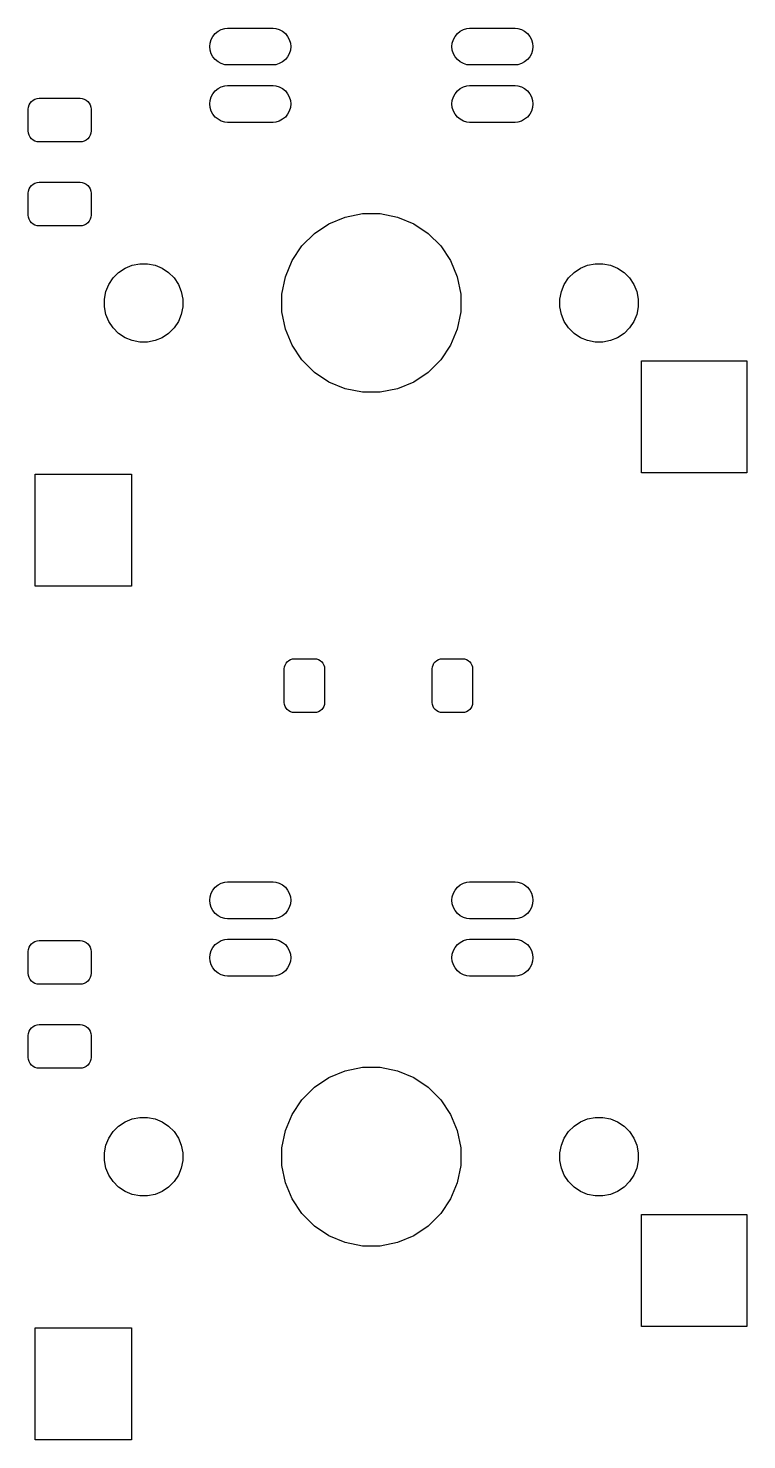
# Model space of a CAD drawing. Extents: x 100 to 259, y -126 to -47.
# Drawn here: x 223.33 to 239.36, y -84.9 to -53.4 of the extents above; entities that cross this region are included whole.
import ezdxf

# ---------------------------------------------------------------- set-up
doc = ezdxf.new("R2010")
doc.units = 0
doc.layers.add('BLACK', color=7, linetype='CONTINUOUS')

msp = doc.modelspace()

# ---------------------------------------------------------------- linework, layer by layer
at = {"layer": 'BLACK', "linetype": 'CONTINUOUS'}
for p, q in [((227.449, -53.5824), (227.5, -53.5199)), ((227.5, -53.5199), (227.562, -53.4687)), ((227.562, -53.4687), (227.634, -53.4306)), ((227.634, -53.4306), (227.711, -53.4072)), ((227.711, -53.4072), (227.771, -53.4012)), ((227.771, -53.4012), (228.791, -53.4012)), ((228.791, -53.4012), (228.852, -53.4072)), ((228.852, -53.4072), (228.929, -53.4306)), ((228.929, -53.4306), (229, -53.4687)), ((229, -53.4687), (229.063, -53.5199)), ((229.063, -53.5199), (229.114, -53.5824)), ((232.849, -53.5824), (232.9, -53.5199)), ((232.9, -53.5199), (232.962, -53.4687)), ((232.962, -53.4687), (233.034, -53.4306)), ((233.034, -53.4306), (233.111, -53.4072)), ((233.111, -53.4072), (233.171, -53.4012)), ((233.171, -53.4012), (234.191, -53.4012)), ((234.191, -53.4012), (234.252, -53.4072)), ((234.252, -53.4072), (234.329, -53.4306)), ((234.329, -53.4306), (234.4, -53.4687)), ((234.4, -53.4687), (234.463, -53.5199)), ((234.463, -53.5199), (234.514, -53.5824)), ((227.379, -53.8112), (227.387, -53.7309)), ((227.387, -53.8916), (227.379, -53.8112)), ((227.387, -53.7309), (227.411, -53.6536)), ((227.411, -53.6536), (227.449, -53.5824)), ((229.114, -53.5824), (229.152, -53.6536)), ((229.152, -53.6536), (229.175, -53.7309)), ((229.175, -53.7309), (229.183, -53.8112)), ((229.183, -53.8112), (229.175, -53.8916)), ((232.779, -53.8112), (232.787, -53.7309)), ((232.787, -53.8916), (232.779, -53.8112)), ((232.787, -53.7309), (232.811, -53.6536)), ((232.811, -53.6536), (232.849, -53.5824)), ((234.514, -53.5824), (234.552, -53.6536)), ((234.552, -53.6536), (234.575, -53.7309)), ((234.575, -53.7309), (234.583, -53.8112)), ((234.583, -53.8112), (234.575, -53.8916)), ((227.411, -53.9689), (227.387, -53.8916)), ((227.449, -54.0401), (227.411, -53.9689)), ((227.5, -54.1026), (227.449, -54.0401)), ((227.562, -54.1538), (227.5, -54.1026)), ((227.634, -54.1919), (227.562, -54.1538)), ((229, -54.1538), (228.929, -54.1919)), ((229.063, -54.1026), (229, -54.1538)), ((229.114, -54.0401), (229.063, -54.1026)), ((229.152, -53.9689), (229.114, -54.0401)), ((229.175, -53.8916), (229.152, -53.9689)), ((232.811, -53.9689), (232.787, -53.8916)), ((232.849, -54.0401), (232.811, -53.9689)), ((232.9, -54.1026), (232.849, -54.0401)), ((232.962, -54.1538), (232.9, -54.1026)), ((233.034, -54.1919), (232.962, -54.1538)), ((234.4, -54.1538), (234.329, -54.1919)), ((234.463, -54.1026), (234.4, -54.1538)), ((234.514, -54.0401), (234.463, -54.1026)), ((234.552, -53.9689), (234.514, -54.0401)), ((234.575, -53.8916), (234.552, -53.9689)), ((227.711, -54.2153), (227.634, -54.1919)), ((227.771, -54.2212), (227.711, -54.2153)), ((228.791, -54.2212), (227.771, -54.2212)), ((228.852, -54.2153), (228.791, -54.2212)), ((228.929, -54.1919), (228.852, -54.2153)), ((233.111, -54.2153), (233.034, -54.1919)), ((233.171, -54.2212), (233.111, -54.2153)), ((234.191, -54.2212), (233.171, -54.2212)), ((234.252, -54.2153), (234.191, -54.2212)), ((234.329, -54.1919), (234.252, -54.2153)), ((227.449, -54.8624), (227.5, -54.7999)), ((227.5, -54.7999), (227.562, -54.7487)), ((227.562, -54.7487), (227.634, -54.7106)), ((227.634, -54.7106), (227.711, -54.6872)), ((227.711, -54.6872), (227.771, -54.6812)), ((227.771, -54.6812), (228.791, -54.6812)), ((228.791, -54.6812), (228.852, -54.6872)), ((228.852, -54.6872), (228.929, -54.7106)), ((228.929, -54.7106), (229, -54.7487)), ((229, -54.7487), (229.063, -54.7999)), ((229.063, -54.7999), (229.114, -54.8624)), ((232.849, -54.8624), (232.9, -54.7999)), ((232.9, -54.7999), (232.962, -54.7487)), ((232.962, -54.7487), (233.034, -54.7106)), ((233.034, -54.7106), (233.111, -54.6872)), ((233.111, -54.6872), (233.171, -54.6812)), ((233.171, -54.6812), (234.191, -54.6812)), ((234.191, -54.6812), (234.252, -54.6872)), ((234.252, -54.6872), (234.329, -54.7106)), ((234.329, -54.7106), (234.4, -54.7487)), ((234.4, -54.7487), (234.463, -54.7999)), ((234.463, -54.7999), (234.514, -54.8624)), ((223.333, -55.1592), (223.347, -55.1135)), ((223.347, -55.1135), (223.369, -55.0713)), ((223.369, -55.0713), (223.399, -55.0344)), ((223.399, -55.0344), (223.436, -55.0041)), ((223.436, -55.0041), (223.478, -54.9816)), ((223.478, -54.9816), (223.524, -54.9677)), ((223.524, -54.9677), (223.572, -54.963)), ((223.572, -54.963), (224.484, -54.963)), ((224.484, -54.963), (224.532, -54.9677)), ((224.532, -54.9677), (224.578, -54.9816)), ((224.578, -54.9816), (224.62, -55.0041)), ((224.62, -55.0041), (224.657, -55.0344)), ((224.657, -55.0344), (224.687, -55.0713)), ((224.687, -55.0713), (224.709, -55.1135)), ((224.709, -55.1135), (224.723, -55.1592)), ((227.379, -55.0912), (227.387, -55.0109)), ((227.387, -55.1716), (227.379, -55.0912)), ((227.387, -55.0109), (227.411, -54.9336)), ((227.411, -54.9336), (227.449, -54.8624)), ((229.114, -54.8624), (229.152, -54.9336)), ((229.152, -54.9336), (229.175, -55.0109)), ((229.175, -55.0109), (229.183, -55.0912)), ((229.183, -55.0912), (229.175, -55.1716)), ((232.779, -55.0912), (232.787, -55.0109)), ((232.787, -55.1716), (232.779, -55.0912)), ((232.787, -55.0109), (232.811, -54.9336)), ((232.811, -54.9336), (232.849, -54.8624)), ((234.514, -54.8624), (234.552, -54.9336)), ((234.552, -54.9336), (234.575, -55.0109)), ((234.575, -55.0109), (234.583, -55.0912)), ((234.583, -55.0912), (234.575, -55.1716)), ((223.328, -55.2067), (223.333, -55.1592)), ((223.328, -55.6942), (223.328, -55.2067)), ((224.723, -55.1592), (224.728, -55.2067)), ((224.728, -55.2067), (224.728, -55.6942)), ((227.411, -55.2489), (227.387, -55.1716)), ((227.449, -55.3201), (227.411, -55.2489)), ((227.5, -55.3826), (227.449, -55.3201)), ((227.562, -55.4338), (227.5, -55.3826)), ((227.634, -55.4719), (227.562, -55.4338)), ((229, -55.4338), (228.929, -55.4719)), ((229.063, -55.3826), (229, -55.4338)), ((229.114, -55.3201), (229.063, -55.3826)), ((229.152, -55.2489), (229.114, -55.3201)), ((229.175, -55.1716), (229.152, -55.2489)), ((232.811, -55.2489), (232.787, -55.1716)), ((232.849, -55.3201), (232.811, -55.2489)), ((232.9, -55.3826), (232.849, -55.3201)), ((232.962, -55.4338), (232.9, -55.3826)), ((233.034, -55.4719), (232.962, -55.4338)), ((234.4, -55.4338), (234.329, -55.4719)), ((234.463, -55.3826), (234.4, -55.4338)), ((234.514, -55.3201), (234.463, -55.3826)), ((234.552, -55.2489), (234.514, -55.3201)), ((234.575, -55.1716), (234.552, -55.2489)), ((223.333, -55.7418), (223.328, -55.6942)), ((223.347, -55.7875), (223.333, -55.7418)), ((224.723, -55.7418), (224.709, -55.7875)), ((224.728, -55.6942), (224.723, -55.7418)), ((227.711, -55.4953), (227.634, -55.4719)), ((227.771, -55.5012), (227.711, -55.4953)), ((228.791, -55.5012), (227.771, -55.5012)), ((228.852, -55.4953), (228.791, -55.5012)), ((228.929, -55.4719), (228.852, -55.4953)), ((233.111, -55.4953), (233.034, -55.4719)), ((233.171, -55.5012), (233.111, -55.4953)), ((234.191, -55.5012), (233.171, -55.5012)), ((234.252, -55.4953), (234.191, -55.5012)), ((234.329, -55.4719), (234.252, -55.4953)), ((223.369, -55.8297), (223.347, -55.7875)), ((223.399, -55.8666), (223.369, -55.8297)), ((223.436, -55.8969), (223.399, -55.8666)), ((223.478, -55.9194), (223.436, -55.8969)), ((223.524, -55.9333), (223.478, -55.9194)), ((223.572, -55.938), (223.524, -55.9333)), ((224.484, -55.938), (223.572, -55.938)), ((224.532, -55.9333), (224.484, -55.938)), ((224.578, -55.9194), (224.532, -55.9333)), ((224.62, -55.8969), (224.578, -55.9194)), ((224.657, -55.8666), (224.62, -55.8969)), ((224.687, -55.8297), (224.657, -55.8666)), ((224.709, -55.7875), (224.687, -55.8297)), ((223.333, -57.0342), (223.347, -56.9885)), ((223.347, -56.9885), (223.369, -56.9463)), ((223.369, -56.9463), (223.399, -56.9094)), ((223.399, -56.9094), (223.436, -56.8791)), ((223.436, -56.8791), (223.478, -56.8566)), ((223.478, -56.8566), (223.524, -56.8427)), ((223.524, -56.8427), (223.572, -56.838)), ((223.572, -56.838), (224.484, -56.838)), ((224.484, -56.838), (224.532, -56.8427)), ((224.532, -56.8427), (224.578, -56.8566)), ((224.578, -56.8566), (224.62, -56.8791)), ((224.62, -56.8791), (224.657, -56.9094)), ((224.657, -56.9094), (224.687, -56.9463)), ((224.687, -56.9463), (224.709, -56.9885)), ((224.709, -56.9885), (224.723, -57.0342)), ((223.328, -57.0817), (223.333, -57.0342)), ((223.328, -57.5692), (223.328, -57.0817)), ((224.723, -57.0342), (224.728, -57.0817)), ((224.728, -57.0817), (224.728, -57.5692)), ((223.333, -57.6168), (223.328, -57.5692)), ((223.347, -57.6625), (223.333, -57.6168)), ((224.723, -57.6168), (224.709, -57.6625)), ((224.728, -57.5692), (224.723, -57.6168)), ((230.037, -57.7643), (230.4, -57.614)), ((230.4, -57.614), (230.785, -57.5373)), ((230.785, -57.5373), (231.178, -57.5373)), ((231.178, -57.5373), (231.563, -57.614)), ((231.563, -57.614), (231.926, -57.7643)), ((223.369, -57.7047), (223.347, -57.6625)), ((223.399, -57.7416), (223.369, -57.7047)), ((223.436, -57.7719), (223.399, -57.7416)), ((223.478, -57.7944), (223.436, -57.7719)), ((223.524, -57.8083), (223.478, -57.7944)), ((223.572, -57.813), (223.524, -57.8083)), ((224.484, -57.813), (223.572, -57.813)), ((224.532, -57.8083), (224.484, -57.813)), ((224.578, -57.7944), (224.532, -57.8083)), ((224.62, -57.7719), (224.578, -57.7944)), ((224.657, -57.7416), (224.62, -57.7719)), ((224.687, -57.7047), (224.657, -57.7416)), ((224.709, -57.6625), (224.687, -57.7047)), ((229.71, -57.9825), (230.037, -57.7643)), ((231.926, -57.7643), (232.252, -57.9825)), ((229.214, -58.5868), (229.432, -58.2602)), ((229.432, -58.2602), (229.71, -57.9825)), ((232.252, -57.9825), (232.53, -58.2602)), ((232.53, -58.2602), (232.748, -58.5868)), ((225.222, -58.9735), (225.343, -58.8516)), ((225.343, -58.8516), (225.487, -58.7558)), ((225.487, -58.7558), (225.646, -58.6899)), ((225.646, -58.6899), (225.815, -58.6562)), ((225.815, -58.6562), (225.987, -58.6562)), ((225.987, -58.6562), (226.156, -58.6899)), ((226.156, -58.6899), (226.316, -58.7558)), ((226.316, -58.7558), (226.459, -58.8516)), ((226.459, -58.8516), (226.581, -58.9735)), ((229.064, -58.9497), (229.214, -58.5868)), ((232.748, -58.5868), (232.899, -58.9497)), ((235.382, -58.9735), (235.503, -58.8516)), ((235.503, -58.8516), (235.647, -58.7558)), ((235.647, -58.7558), (235.806, -58.6899)), ((235.806, -58.6899), (235.975, -58.6562)), ((235.975, -58.6562), (236.147, -58.6562)), ((236.147, -58.6562), (236.316, -58.6899)), ((236.316, -58.6899), (236.476, -58.7558)), ((236.476, -58.7558), (236.619, -58.8516)), ((236.619, -58.8516), (236.741, -58.9735)), ((225.06, -59.276), (225.126, -59.1168)), ((225.126, -59.1168), (225.222, -58.9735)), ((226.581, -58.9735), (226.677, -59.1168)), ((226.677, -59.1168), (226.743, -59.276)), ((228.987, -59.3349), (229.064, -58.9497)), ((232.899, -58.9497), (232.975, -59.3349)), ((235.22, -59.276), (235.286, -59.1168)), ((235.286, -59.1168), (235.382, -58.9735)), ((236.741, -58.9735), (236.837, -59.1168)), ((236.837, -59.1168), (236.903, -59.276)), ((225.026, -59.4451), (225.06, -59.276)), ((225.026, -59.6174), (225.026, -59.4451)), ((226.743, -59.276), (226.776, -59.4451)), ((226.776, -59.4451), (226.776, -59.6174)), ((228.987, -59.7276), (228.987, -59.3349)), ((232.975, -59.3349), (232.975, -59.7276)), ((235.186, -59.4451), (235.22, -59.276)), ((235.186, -59.6174), (235.186, -59.4451)), ((236.903, -59.276), (236.936, -59.4451)), ((236.936, -59.4451), (236.936, -59.6174)), ((225.06, -59.7865), (225.026, -59.6174)), ((225.126, -59.9457), (225.06, -59.7865)), ((226.743, -59.7865), (226.677, -59.9457)), ((226.776, -59.6174), (226.743, -59.7865)), ((229.064, -60.1128), (228.987, -59.7276)), ((232.975, -59.7276), (232.899, -60.1128)), ((235.22, -59.7865), (235.186, -59.6174)), ((235.286, -59.9457), (235.22, -59.7865)), ((236.903, -59.7865), (236.837, -59.9457)), ((236.936, -59.6174), (236.903, -59.7865)), ((225.222, -60.089), (225.126, -59.9457)), ((225.343, -60.2109), (225.222, -60.089)), ((226.581, -60.089), (226.459, -60.2109)), ((226.677, -59.9457), (226.581, -60.089)), ((229.214, -60.4757), (229.064, -60.1128)), ((232.899, -60.1128), (232.748, -60.4757)), ((235.382, -60.089), (235.286, -59.9457)), ((235.503, -60.2109), (235.382, -60.089)), ((236.741, -60.089), (236.619, -60.2109)), ((236.837, -59.9457), (236.741, -60.089)), ((225.487, -60.3067), (225.343, -60.2109)), ((225.646, -60.3726), (225.487, -60.3067)), ((225.815, -60.4062), (225.646, -60.3726)), ((225.987, -60.4062), (225.815, -60.4062)), ((226.156, -60.3726), (225.987, -60.4062)), ((226.316, -60.3067), (226.156, -60.3726)), ((226.459, -60.2109), (226.316, -60.3067)), ((235.647, -60.3067), (235.503, -60.2109)), ((235.806, -60.3726), (235.647, -60.3067)), ((235.975, -60.4062), (235.806, -60.3726)), ((236.147, -60.4062), (235.975, -60.4062)), ((236.316, -60.3726), (236.147, -60.4062)), ((236.476, -60.3067), (236.316, -60.3726)), ((236.619, -60.2109), (236.476, -60.3067)), ((229.432, -60.8023), (229.214, -60.4757)), ((232.748, -60.4757), (232.53, -60.8023)), ((229.71, -61.08), (229.432, -60.8023)), ((230.037, -61.2982), (229.71, -61.08)), ((232.252, -61.08), (231.926, -61.2982)), ((232.53, -60.8023), (232.252, -61.08)), ((237.006, -63.3212), (237.006, -60.8212)), ((237.006, -60.8212), (239.356, -60.8212)), ((239.356, -60.8212), (239.356, -63.3212)), ((230.4, -61.4485), (230.037, -61.2982)), ((231.926, -61.2982), (231.563, -61.4485)), ((230.785, -61.5251), (230.4, -61.4485)), ((231.178, -61.5251), (230.785, -61.5251)), ((231.563, -61.4485), (231.178, -61.5251)), ((223.482, -65.8486), (223.482, -63.3485)), ((223.482, -63.3485), (225.632, -63.3485)), ((225.632, -63.3485), (225.632, -65.8486)), ((239.356, -63.3212), (237.006, -63.3212)), ((225.632, -65.8486), (223.482, -65.8486)), ((229.04, -67.697), (229.044, -67.6531)), ((229.04, -68.447), (229.04, -67.697)), ((229.044, -67.6531), (229.057, -67.6109)), ((229.057, -67.6109), (229.078, -67.572)), ((229.078, -67.572), (229.106, -67.5379)), ((229.106, -67.5379), (229.14, -67.5099)), ((229.14, -67.5099), (229.179, -67.4891)), ((229.179, -67.4891), (229.221, -67.4763)), ((229.221, -67.4763), (229.265, -67.472)), ((229.265, -67.472), (229.715, -67.472)), ((229.715, -67.472), (229.759, -67.4763)), ((229.759, -67.4763), (229.801, -67.4891)), ((229.801, -67.4891), (229.84, -67.5099)), ((229.84, -67.5099), (229.874, -67.5379)), ((229.874, -67.5379), (229.902, -67.572)), ((229.902, -67.572), (229.923, -67.6109)), ((229.923, -67.6109), (229.936, -67.6531)), ((229.936, -67.6531), (229.94, -67.697)), ((229.94, -67.697), (229.94, -68.447)), ((232.341, -67.697), (232.345, -67.6531)), ((232.341, -68.447), (232.341, -67.697)), ((232.345, -67.6531), (232.358, -67.6109)), ((232.358, -67.6109), (232.379, -67.572)), ((232.379, -67.572), (232.407, -67.5379)), ((232.407, -67.5379), (232.441, -67.5099)), ((232.441, -67.5099), (232.48, -67.4891)), ((232.48, -67.4891), (232.522, -67.4763)), ((232.522, -67.4763), (232.566, -67.472)), ((232.566, -67.472), (233.016, -67.472)), ((233.016, -67.472), (233.06, -67.4763)), ((233.06, -67.4763), (233.102, -67.4891)), ((233.102, -67.4891), (233.141, -67.5099)), ((233.141, -67.5099), (233.175, -67.5379)), ((233.175, -67.5379), (233.203, -67.572)), ((233.203, -67.572), (233.224, -67.6109)), ((233.224, -67.6109), (233.237, -67.6531)), ((233.237, -67.6531), (233.241, -67.697)), ((233.241, -67.697), (233.241, -68.447)), ((229.044, -68.4909), (229.04, -68.447)), ((229.057, -68.5331), (229.044, -68.4909)), ((229.078, -68.572), (229.057, -68.5331)), ((229.106, -68.6061), (229.078, -68.572)), ((229.14, -68.6341), (229.106, -68.6061)), ((229.179, -68.6549), (229.14, -68.6341)), ((229.221, -68.6677), (229.179, -68.6549)), ((229.801, -68.6549), (229.759, -68.6677)), ((229.84, -68.6341), (229.801, -68.6549)), ((229.874, -68.6061), (229.84, -68.6341)), ((229.902, -68.572), (229.874, -68.6061)), ((229.923, -68.5331), (229.902, -68.572)), ((229.936, -68.4909), (229.923, -68.5331)), ((229.94, -68.447), (229.936, -68.4909)), ((232.345, -68.4909), (232.341, -68.447)), ((232.358, -68.5331), (232.345, -68.4909)), ((232.379, -68.572), (232.358, -68.5331)), ((232.407, -68.6061), (232.379, -68.572)), ((232.441, -68.6341), (232.407, -68.6061)), ((232.48, -68.6549), (232.441, -68.6341)), ((232.522, -68.6677), (232.48, -68.6549)), ((233.102, -68.6549), (233.06, -68.6677)), ((233.141, -68.6341), (233.102, -68.6549)), ((233.175, -68.6061), (233.141, -68.6341)), ((233.203, -68.572), (233.175, -68.6061)), ((233.224, -68.5331), (233.203, -68.572)), ((233.237, -68.4909), (233.224, -68.5331)), ((233.241, -68.447), (233.237, -68.4909)), ((229.265, -68.672), (229.221, -68.6677)), ((229.715, -68.672), (229.265, -68.672)), ((229.759, -68.6677), (229.715, -68.672)), ((232.566, -68.672), (232.522, -68.6677)), ((233.016, -68.672), (232.566, -68.672)), ((233.06, -68.6677), (233.016, -68.672)), ((227.387, -72.7809), (227.411, -72.7036)), ((227.411, -72.7036), (227.449, -72.6324)), ((227.449, -72.6324), (227.5, -72.5699)), ((227.5, -72.5699), (227.562, -72.5187)), ((227.562, -72.5187), (227.634, -72.4806)), ((227.634, -72.4806), (227.711, -72.4572)), ((227.711, -72.4572), (227.771, -72.4513)), ((227.771, -72.4513), (228.791, -72.4513)), ((228.791, -72.4513), (228.852, -72.4572)), ((228.852, -72.4572), (228.929, -72.4806)), ((228.929, -72.4806), (229, -72.5187)), ((229, -72.5187), (229.063, -72.5699)), ((229.063, -72.5699), (229.114, -72.6324)), ((229.114, -72.6324), (229.152, -72.7036)), ((229.152, -72.7036), (229.175, -72.7809)), ((232.787, -72.7809), (232.811, -72.7036)), ((232.811, -72.7036), (232.849, -72.6324)), ((232.849, -72.6324), (232.9, -72.5699)), ((232.9, -72.5699), (232.962, -72.5187)), ((232.962, -72.5187), (233.034, -72.4806)), ((233.034, -72.4806), (233.111, -72.4572)), ((233.111, -72.4572), (233.171, -72.4513)), ((233.171, -72.4513), (234.191, -72.4513)), ((234.191, -72.4513), (234.252, -72.4572)), ((234.252, -72.4572), (234.329, -72.4806)), ((234.329, -72.4806), (234.4, -72.5187)), ((234.4, -72.5187), (234.463, -72.5699)), ((234.463, -72.5699), (234.514, -72.6324)), ((234.514, -72.6324), (234.552, -72.7036)), ((234.552, -72.7036), (234.575, -72.7809)), ((227.379, -72.8612), (227.387, -72.7809)), ((227.387, -72.9416), (227.379, -72.8612)), ((227.411, -73.0189), (227.387, -72.9416)), ((227.449, -73.0901), (227.411, -73.0189)), ((229.152, -73.0189), (229.114, -73.0901)), ((229.175, -72.9416), (229.152, -73.0189)), ((229.175, -72.7809), (229.183, -72.8612)), ((229.183, -72.8612), (229.175, -72.9416)), ((232.779, -72.8612), (232.787, -72.7809)), ((232.787, -72.9416), (232.779, -72.8612)), ((232.811, -73.0189), (232.787, -72.9416)), ((232.849, -73.0901), (232.811, -73.0189)), ((234.552, -73.0189), (234.514, -73.0901)), ((234.575, -72.9416), (234.552, -73.0189)), ((234.575, -72.7809), (234.583, -72.8612)), ((234.583, -72.8612), (234.575, -72.9416)), ((227.5, -73.1526), (227.449, -73.0901)), ((227.562, -73.2038), (227.5, -73.1526)), ((227.634, -73.2419), (227.562, -73.2038)), ((227.711, -73.2653), (227.634, -73.2419)), ((227.771, -73.2712), (227.711, -73.2653)), ((228.791, -73.2712), (227.771, -73.2712)), ((228.852, -73.2653), (228.791, -73.2712)), ((228.929, -73.2419), (228.852, -73.2653)), ((229, -73.2038), (228.929, -73.2419)), ((229.063, -73.1526), (229, -73.2038)), ((229.114, -73.0901), (229.063, -73.1526)), ((232.9, -73.1526), (232.849, -73.0901)), ((232.962, -73.2038), (232.9, -73.1526)), ((233.034, -73.2419), (232.962, -73.2038)), ((233.111, -73.2653), (233.034, -73.2419)), ((233.171, -73.2712), (233.111, -73.2653)), ((234.191, -73.2712), (233.171, -73.2712)), ((234.252, -73.2653), (234.191, -73.2712)), ((234.329, -73.2419), (234.252, -73.2653)), ((234.4, -73.2038), (234.329, -73.2419)), ((234.463, -73.1526), (234.4, -73.2038)), ((234.514, -73.0901), (234.463, -73.1526)), ((223.328, -74.0027), (223.333, -73.9552)), ((223.328, -74.4903), (223.328, -74.0027)), ((223.333, -73.9552), (223.347, -73.9095)), ((223.347, -73.9095), (223.369, -73.8673)), ((223.369, -73.8673), (223.399, -73.8304)), ((223.399, -73.8304), (223.436, -73.8001)), ((223.436, -73.8001), (223.478, -73.7776)), ((223.478, -73.7776), (223.524, -73.7637)), ((223.524, -73.7637), (223.572, -73.759)), ((223.572, -73.759), (224.484, -73.759)), ((224.484, -73.759), (224.532, -73.7637)), ((224.532, -73.7637), (224.578, -73.7776)), ((224.578, -73.7776), (224.62, -73.8001)), ((224.62, -73.8001), (224.657, -73.8304)), ((224.657, -73.8304), (224.687, -73.8673)), ((224.687, -73.8673), (224.709, -73.9095)), ((224.709, -73.9095), (224.723, -73.9552)), ((224.723, -73.9552), (224.728, -74.0027)), ((224.728, -74.0027), (224.728, -74.4903)), ((227.387, -74.0609), (227.411, -73.9836)), ((227.411, -73.9836), (227.449, -73.9124)), ((227.449, -73.9124), (227.5, -73.8499)), ((227.5, -73.8499), (227.562, -73.7987)), ((227.562, -73.7987), (227.634, -73.7606)), ((227.634, -73.7606), (227.711, -73.7372)), ((227.711, -73.7372), (227.771, -73.7313)), ((227.771, -73.7313), (228.791, -73.7313)), ((228.791, -73.7313), (228.852, -73.7372)), ((228.852, -73.7372), (228.929, -73.7606)), ((228.929, -73.7606), (229, -73.7987)), ((229, -73.7987), (229.063, -73.8499)), ((229.063, -73.8499), (229.114, -73.9124)), ((229.114, -73.9124), (229.152, -73.9836)), ((229.152, -73.9836), (229.175, -74.0609)), ((232.787, -74.0609), (232.811, -73.9836)), ((232.811, -73.9836), (232.849, -73.9124)), ((232.849, -73.9124), (232.9, -73.8499)), ((232.9, -73.8499), (232.962, -73.7987)), ((232.962, -73.7987), (233.034, -73.7606)), ((233.034, -73.7606), (233.111, -73.7372)), ((233.111, -73.7372), (233.171, -73.7313)), ((233.171, -73.7313), (234.191, -73.7313)), ((234.191, -73.7313), (234.252, -73.7372)), ((234.252, -73.7372), (234.329, -73.7606)), ((234.329, -73.7606), (234.4, -73.7987)), ((234.4, -73.7987), (234.463, -73.8499)), ((234.463, -73.8499), (234.514, -73.9124)), ((234.514, -73.9124), (234.552, -73.9836)), ((234.552, -73.9836), (234.575, -74.0609)), ((227.379, -74.1412), (227.387, -74.0609)), ((227.387, -74.2216), (227.379, -74.1412)), ((227.411, -74.2989), (227.387, -74.2216)), ((227.449, -74.3701), (227.411, -74.2989)), ((229.152, -74.2989), (229.114, -74.3701)), ((229.175, -74.2216), (229.152, -74.2989)), ((229.175, -74.0609), (229.183, -74.1412)), ((229.183, -74.1412), (229.175, -74.2216)), ((232.779, -74.1412), (232.787, -74.0609)), ((232.787, -74.2216), (232.779, -74.1412)), ((232.811, -74.2989), (232.787, -74.2216)), ((232.849, -74.3701), (232.811, -74.2989)), ((234.552, -74.2989), (234.514, -74.3701)), ((234.575, -74.2216), (234.552, -74.2989)), ((234.575, -74.0609), (234.583, -74.1412)), ((234.583, -74.1412), (234.575, -74.2216)), ((223.333, -74.5378), (223.328, -74.4903)), ((223.347, -74.5835), (223.333, -74.5378)), ((223.369, -74.6257), (223.347, -74.5835)), ((223.399, -74.6626), (223.369, -74.6257)), ((224.687, -74.6257), (224.657, -74.6626)), ((224.709, -74.5835), (224.687, -74.6257)), ((224.723, -74.5378), (224.709, -74.5835)), ((224.728, -74.4903), (224.723, -74.5378)), ((227.5, -74.4326), (227.449, -74.3701)), ((227.562, -74.4838), (227.5, -74.4326)), ((227.634, -74.5219), (227.562, -74.4838)), ((227.711, -74.5453), (227.634, -74.5219)), ((227.771, -74.5512), (227.711, -74.5453)), ((228.791, -74.5512), (227.771, -74.5512)), ((228.852, -74.5453), (228.791, -74.5512)), ((228.929, -74.5219), (228.852, -74.5453)), ((229, -74.4838), (228.929, -74.5219)), ((229.063, -74.4326), (229, -74.4838)), ((229.114, -74.3701), (229.063, -74.4326)), ((232.9, -74.4326), (232.849, -74.3701)), ((232.962, -74.4838), (232.9, -74.4326)), ((233.034, -74.5219), (232.962, -74.4838)), ((233.111, -74.5453), (233.034, -74.5219)), ((233.171, -74.5512), (233.111, -74.5453)), ((234.191, -74.5512), (233.171, -74.5512)), ((234.252, -74.5453), (234.191, -74.5512)), ((234.329, -74.5219), (234.252, -74.5453)), ((234.4, -74.4838), (234.329, -74.5219)), ((234.463, -74.4326), (234.4, -74.4838)), ((234.514, -74.3701), (234.463, -74.4326)), ((223.436, -74.6929), (223.399, -74.6626)), ((223.478, -74.7154), (223.436, -74.6929)), ((223.524, -74.7293), (223.478, -74.7154)), ((223.572, -74.734), (223.524, -74.7293)), ((224.484, -74.734), (223.572, -74.734)), ((224.532, -74.7293), (224.484, -74.734)), ((224.578, -74.7154), (224.532, -74.7293)), ((224.62, -74.6929), (224.578, -74.7154)), ((224.657, -74.6626), (224.62, -74.6929)), ((223.328, -75.8777), (223.333, -75.8302)), ((223.328, -76.3653), (223.328, -75.8777)), ((223.333, -75.8302), (223.347, -75.7845)), ((223.347, -75.7845), (223.369, -75.7423)), ((223.369, -75.7423), (223.399, -75.7054)), ((223.399, -75.7054), (223.436, -75.6751)), ((223.436, -75.6751), (223.478, -75.6526)), ((223.478, -75.6526), (223.524, -75.6387)), ((223.524, -75.6387), (223.572, -75.634)), ((223.572, -75.634), (224.484, -75.634)), ((224.484, -75.634), (224.532, -75.6387)), ((224.532, -75.6387), (224.578, -75.6526)), ((224.578, -75.6526), (224.62, -75.6751)), ((224.62, -75.6751), (224.657, -75.7054)), ((224.657, -75.7054), (224.687, -75.7423)), ((224.687, -75.7423), (224.709, -75.7845)), ((224.709, -75.7845), (224.723, -75.8302)), ((224.723, -75.8302), (224.728, -75.8777)), ((224.728, -75.8777), (224.728, -76.3653)), ((223.333, -76.4128), (223.328, -76.3653)), ((223.347, -76.4585), (223.333, -76.4128)), ((223.369, -76.5007), (223.347, -76.4585)), ((223.399, -76.5376), (223.369, -76.5007)), ((223.436, -76.5679), (223.399, -76.5376)), ((224.657, -76.5376), (224.62, -76.5679)), ((224.687, -76.5007), (224.657, -76.5376)), ((224.709, -76.4585), (224.687, -76.5007)), ((224.723, -76.4128), (224.709, -76.4585)), ((224.728, -76.3653), (224.723, -76.4128)), ((223.478, -76.5904), (223.436, -76.5679)), ((223.524, -76.6043), (223.478, -76.5904)), ((223.572, -76.609), (223.524, -76.6043)), ((224.484, -76.609), (223.572, -76.609)), ((224.532, -76.6043), (224.484, -76.609)), ((224.578, -76.5904), (224.532, -76.6043)), ((224.62, -76.5679), (224.578, -76.5904)), ((229.71, -77.0325), (230.037, -76.8143)), ((230.037, -76.8143), (230.4, -76.664)), ((230.4, -76.664), (230.785, -76.5874)), ((230.785, -76.5874), (231.178, -76.5874)), ((231.178, -76.5874), (231.563, -76.664)), ((231.563, -76.664), (231.926, -76.8143)), ((231.926, -76.8143), (232.252, -77.0325)), ((229.432, -77.3102), (229.71, -77.0325)), ((232.252, -77.0325), (232.53, -77.3102)), ((229.214, -77.6368), (229.432, -77.3102)), ((232.53, -77.3102), (232.748, -77.6368)), ((225.487, -77.8058), (225.646, -77.7399)), ((225.646, -77.7399), (225.815, -77.7062)), ((225.815, -77.7062), (225.987, -77.7062)), ((225.987, -77.7062), (226.156, -77.7399)), ((226.156, -77.7399), (226.316, -77.8058)), ((229.064, -77.9997), (229.214, -77.6368)), ((232.748, -77.6368), (232.899, -77.9997)), ((235.647, -77.8058), (235.806, -77.7399)), ((235.806, -77.7399), (235.975, -77.7062)), ((235.975, -77.7062), (236.147, -77.7062)), ((236.147, -77.7062), (236.316, -77.7399)), ((236.316, -77.7399), (236.476, -77.8058)), ((225.126, -78.1668), (225.222, -78.0235)), ((225.222, -78.0235), (225.343, -77.9016)), ((225.343, -77.9016), (225.487, -77.8058)), ((226.316, -77.8058), (226.459, -77.9016)), ((226.459, -77.9016), (226.581, -78.0235)), ((226.581, -78.0235), (226.677, -78.1668)), ((228.987, -78.3849), (229.064, -77.9997)), ((232.899, -77.9997), (232.975, -78.3849)), ((235.286, -78.1668), (235.382, -78.0235)), ((235.382, -78.0235), (235.503, -77.9016)), ((235.503, -77.9016), (235.647, -77.8058)), ((236.476, -77.8058), (236.619, -77.9016)), ((236.619, -77.9016), (236.741, -78.0235)), ((236.741, -78.0235), (236.837, -78.1668)), ((225.026, -78.4951), (225.06, -78.326)), ((225.06, -78.326), (225.126, -78.1668)), ((226.677, -78.1668), (226.743, -78.326)), ((226.743, -78.326), (226.776, -78.4951)), ((228.987, -78.7776), (228.987, -78.3849)), ((232.975, -78.3849), (232.975, -78.7776)), ((235.186, -78.4951), (235.22, -78.326)), ((235.22, -78.326), (235.286, -78.1668)), ((236.837, -78.1668), (236.903, -78.326)), ((236.903, -78.326), (236.936, -78.4951)), ((225.026, -78.6674), (225.026, -78.4951)), ((225.06, -78.8365), (225.026, -78.6674)), ((226.776, -78.6674), (226.743, -78.8365)), ((226.776, -78.4951), (226.776, -78.6674)), ((235.186, -78.6674), (235.186, -78.4951)), ((235.22, -78.8365), (235.186, -78.6674)), ((236.936, -78.6674), (236.903, -78.8365)), ((236.936, -78.4951), (236.936, -78.6674)), ((225.126, -78.9957), (225.06, -78.8365)), ((225.222, -79.139), (225.126, -78.9957)), ((226.677, -78.9957), (226.581, -79.139)), ((226.743, -78.8365), (226.677, -78.9957)), ((229.064, -79.1628), (228.987, -78.7776)), ((232.975, -78.7776), (232.899, -79.1628)), ((235.286, -78.9957), (235.22, -78.8365)), ((235.382, -79.139), (235.286, -78.9957)), ((236.837, -78.9957), (236.741, -79.139)), ((236.903, -78.8365), (236.837, -78.9957)), ((225.343, -79.2609), (225.222, -79.139)), ((225.487, -79.3567), (225.343, -79.2609)), ((225.646, -79.4226), (225.487, -79.3567)), ((226.316, -79.3567), (226.156, -79.4226)), ((226.459, -79.2609), (226.316, -79.3567)), ((226.581, -79.139), (226.459, -79.2609)), ((229.214, -79.5257), (229.064, -79.1628)), ((232.899, -79.1628), (232.748, -79.5257)), ((235.503, -79.2609), (235.382, -79.139)), ((235.647, -79.3567), (235.503, -79.2609)), ((235.806, -79.4226), (235.647, -79.3567)), ((236.476, -79.3567), (236.316, -79.4226)), ((236.619, -79.2609), (236.476, -79.3567)), ((236.741, -79.139), (236.619, -79.2609)), ((225.815, -79.4562), (225.646, -79.4226)), ((225.987, -79.4562), (225.815, -79.4562)), ((226.156, -79.4226), (225.987, -79.4562)), ((229.432, -79.8523), (229.214, -79.5257)), ((232.748, -79.5257), (232.53, -79.8523)), ((235.975, -79.4562), (235.806, -79.4226)), ((236.147, -79.4562), (235.975, -79.4562)), ((236.316, -79.4226), (236.147, -79.4562)), ((229.71, -80.13), (229.432, -79.8523)), ((232.53, -79.8523), (232.252, -80.13)), ((237.006, -82.3712), (237.006, -79.8713)), ((237.006, -79.8713), (239.356, -79.8713)), ((239.356, -79.8713), (239.356, -82.3712)), ((230.037, -80.3482), (229.71, -80.13)), ((232.252, -80.13), (231.926, -80.3482)), ((230.4, -80.4985), (230.037, -80.3482)), ((230.785, -80.5751), (230.4, -80.4985)), ((231.178, -80.5751), (230.785, -80.5751)), ((231.563, -80.4985), (231.178, -80.5751)), ((231.926, -80.3482), (231.563, -80.4985)), ((223.482, -84.8986), (223.482, -82.3986)), ((223.482, -82.3986), (225.632, -82.3986)), ((225.632, -82.3986), (225.632, -84.8986)), ((239.356, -82.3712), (237.006, -82.3712)), ((225.632, -84.8986), (223.482, -84.8986))]:
    msp.add_line(p, q, dxfattribs=at)

doc.saveas('drawing.dxf')
